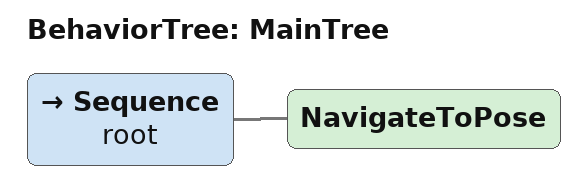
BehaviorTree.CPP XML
<root main_tree_to_execute="MainTree">
  <BehaviorTree ID="MainTree">
    <Sequence name="root">
      <NavigateToPose/>
    </Sequence>
  </BehaviorTree>
</root>
